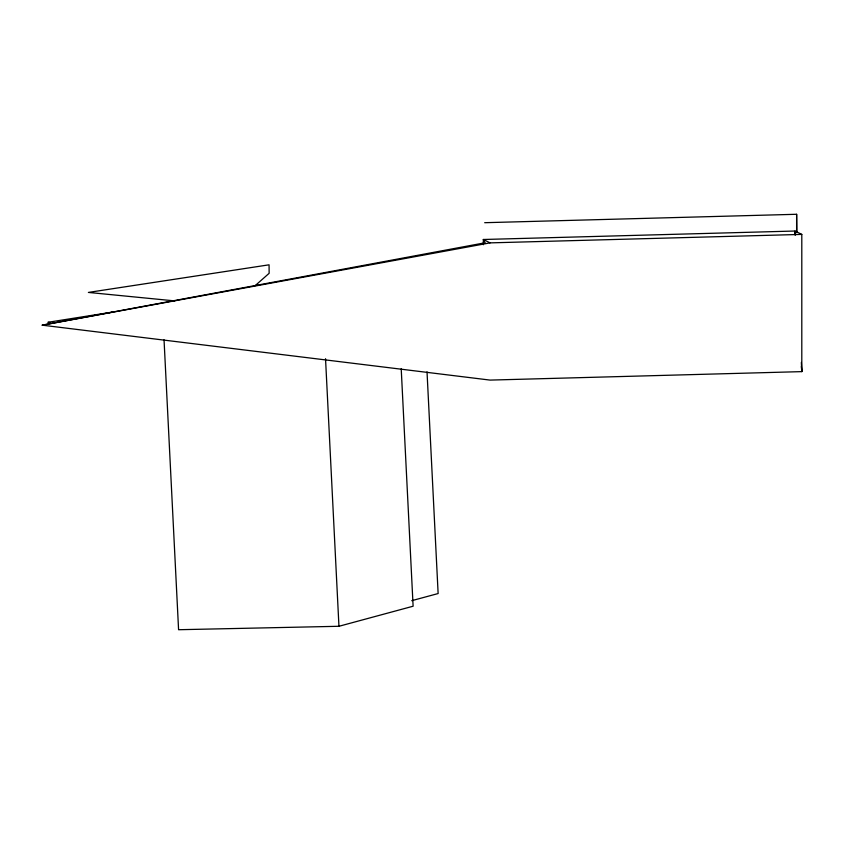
<?xml version="1.0" encoding="UTF-8"?>
<svg xmlns="http://www.w3.org/2000/svg" width="844" height="844" viewBox="0 0 844 844"><rect width="100%" height="100%" fill="white"/><g stroke="black" fill="none" stroke-linecap="round" stroke-linejoin="round"><path stroke-width="1.27" d="M483.327 244.739L483.327 239.496L795.048 231.024L801.8 234.4L801.8 371.624L490.079 380.095L42.2 325.172L255.299 285.525L269.141 273.298L269.067 264.816L88.388 292.425L174.803 300.907M411.735 600.685L438.131 593.543L427.022 371.856M164.042 339.826L178.58 629.719L338.95 626.28L413.117 606.214L401.216 368.796M255.299 285.525L485.3 242.734M42.2 325.172L490.079 242.872L801.8 234.4M112.284 312.132L47.876 322.303L50.482 322.619M484.678 222.7L796.62 214.281L796.81 232.575M490.079 242.872L483.327 239.496L484.635 241.648M801.357 366.486L801.8 371.624L801.357 362.424M325.531 358.7L338.95 626.28M796.62 214.281L796.62 232.564M795.238 234.959L795.048 231.024L795.154 234.948"/></g></svg>
